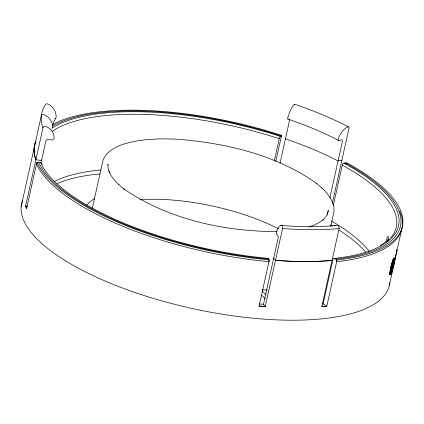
<?xml version="1.0" encoding="UTF-8"?>
<svg xmlns="http://www.w3.org/2000/svg" width="424" height="424" viewBox="0 0 424 424"><rect width="100%" height="100%" fill="white"/><g stroke="black" fill="none" stroke-linecap="round" stroke-linejoin="round"><path stroke-width="0.64" d="M107.913 164.872L107.919 164.162L108.072 168.111L109.286 172.239L109.005 171.609L111.279 175.902L114.586 180.29L118.89 184.737L118.423 184.345L124.153 189.199L123.713 188.834C168.18 219.457 223.734 231.403 277.116 231.642M394.113 262.265L394.129 261.825L394.108 262.334M388.13 240.625L387.918 239.194L387.419 240.196A10.584 2.491 -82.6 0 0 387.234 240.954L387.117 241.473M393.472 262.392L393.589 261.836A14.596 1.399 -75.4 0 0 393.774 260.898L394.182 258.205A4.452 0.498 -74.1 0 0 394.108 257.797L393.075 259.552L391.659 264.141A14.511 2.12 -74.4 0 0 391.394 265.201L390.96 267.046M394.071 259.223L394.108 257.797L393.26 259.096A4.399 0.53 -74 0 0 392.979 259.785M394.034 259.462L393.605 261.762M391.294 270.729L391.993 270.909L391.744 271.985L391.018 274.858L390.319 274.678M389.19 285.999L397.14 250.192L396.784 250.112M390.207 270.533L389.725 273.469A5.019 0.678 -75 0 0 389.704 273.888A5.316 0.705 -75.3 0 0 389.714 274.36A4.781 0.625 -76 0 0 389.9 274.662L390.615 271.392A4.738 0.604 -74.8 0 1 390.695 270.862A5.788 0.747 -74.7 0 1 390.785 270.358L391.734 265.965M393.514 262.175L393.403 262.705M392.772 263.834L393.138 262.053A5.703 0.647 -75.1 0 0 393.223 261.603A3.975 0.456 -75 0 0 393.329 260.887L393.329 260.569L393.334 260.877A4.028 0.456 -75.1 0 1 393.207 261.645A11.999 1.336 -75.1 0 1 392.714 264.035L392.624 264.502M393.371 262.875L393.218 263.58M390.626 268.546L390.838 267.576M392.401 265.514L392.55 264.836M392.545 266.256L393.249 266.426L401.82 229.055M21.2 206.462L41.266 115.943A1.94 1.818 5.6 0 1 43.873 114.644A13.589 12.736 5.6 0 1 52.507 127.094A1.94 1.818 5.6 0 1 51.929 128.313M54.876 118.656A1.94 1.807 33.5 0 0 56.148 117.077A13.589 12.635 33.5 0 0 47.742 103.991A1.94 1.807 33.5 0 0 45.183 105.157A188.33 65.338 12.5 0 0 42.951 127.884L25.641 205.958L26.648 208.454L36.899 162.228A188.33 65.338 12.5 0 0 269.341 259.843L259.091 306.07L265.249 306.579L282.554 228.504A1.94 0.694 -85.6 0 0 282.257 225.859A13.589 4.855 -85.6 0 0 276.628 231.647A1.94 0.694 -85.6 0 0 276.75 234.477L277.874 235.951A1.94 0.694 -85.6 0 1 278.065 238.495L263.484 304.273L265.249 306.579A188.33 65.338 12.5 0 1 259.091 306.07M41.027 162.853L45.871 140.985A1.94 1.781 -19.9 0 1 48.151 139.48L51.755 139.994A1.94 1.781 -19.9 0 0 54.071 138.187A13.589 12.45 -19.9 0 0 45.538 126.442A1.94 1.781 -19.9 0 0 42.951 127.884M92.321 208.301L102.21 163.696C103.758 152.624 115.132 146.778 124.72 143.81C142.051 138.706 160.352 138.394 178.266 139.279C226.443 143.259 276.05 154.834 316.087 183.046L316.527 183.417M274.37 160.611L279.225 138.706A1.94 0.488 -72 0 1 280.269 136.411L280.921 135.892A1.94 0.488 -72 0 1 281.176 137.148M275.748 161.624L281.568 135.367A188.33 65.338 12.5 0 0 52.565 124.566M280.063 163.134L289.778 119.314M329.877 197.95L342.412 141.415A1.94 1.113 -62.5 0 0 341.532 139.904L339.094 140.413A1.94 1.113 -62.5 0 1 338.304 138.595A13.589 7.775 -62.5 0 1 347.86 126.882A1.94 1.113 -62.5 0 1 348.952 128.329L332.358 203.191M327.312 214.857L328.309 210.378L327.402 214.104L327.694 213.458L325.733 216.934L322.733 220.12L323.252 219.669L319.235 222.547L314.242 225.075L308.921 227.015M333.391 205.11L342.242 165.174A1.94 1.161 -61.5 0 1 343.959 163.155L345.279 162.917A1.94 1.161 -61.5 0 1 346.26 163.818M330.709 226.427L334.006 211.555L333.852 206.705L332.575 202.37M346.318 163.961L346.599 162.678A188.33 65.338 12.5 0 1 337.043 259.944L326.798 306.165L321.795 306.663L339.105 228.589A1.94 1.23 84.9 0 0 338.124 225.939A13.589 8.597 84.9 0 0 334.207 225.87M321.795 306.663A188.33 65.338 12.5 0 0 326.798 306.165L323.13 303.876L332.983 259.43A1.94 1.272 83.7 0 1 334.6 258.417L344.044 257.167A184.456 63.998 12.5 0 0 343.954 163.161M386.153 241.929L387.186 237.551L387.902 236.269L388.532 237.138L388.57 239.889L389.068 239.057L389.439 239.306M391.617 270.311L390.419 273.915L391.4 269.828A5.862 0.678 -75.1 0 0 391.548 269.251L391.94 267.56M391.045 271.249L391.75 271.424L392.921 267.3L391.861 267.035M392.417 269.574L392.921 267.3M394.103 262.408L394.262 261.688M394.532 260.484L394.744 259.525C395.274 259.35 394.972 260.643 394.543 260.219M395.385 256.637L395.597 255.677M392.174 266.532L392.253 266.192M391.898 265.35A22.711 2.952 -74.7 0 1 392.136 264.306L393.318 260.553L392.64 262.212A4.134 0.541 -74.7 0 0 392.529 262.626L391.691 266.145A50.133 6.604 -74.7 0 0 391.315 267.825M391.776 265.769L391.861 265.398M393.578 266.261L393.324 267.279L392.969 267.2M392.47 266.897L392.55 266.553M391.702 272.59L391.914 271.752A4.092 0.265 -76.1 0 0 392.02 271.296L392.237 270.374A10.876 0.684 -76.2 0 0 392.317 270.019M392.343 267.438L392.226 267.926M391.251 265.8L392.142 262.361M391.633 268.89L391.05 271.058M392.269 267.74L392.142 268.265M392.046 268.657L391.273 271.535M391.887 269.277L391.967 268.97M391.463 273.459L391.145 274.487M52.73 125.207L53.488 122.637L55.496 118.524M392.242 262.032L392.974 259.806M35.722 141.563C33.353 147.345 33.735 153.949 35.892 159.737L41.536 160.542A182.506 63.319 12.5 0 1 41.276 159.795M393.249 266.426L394.034 264.072L393.324 263.913M35.823 141.34C33.348 147.17 33.719 153.875 35.892 159.737M390.642 273.395L390.419 273.915M391.993 270.909L391.75 271.424M288.267 118.874L288.097 118.99A1.94 0.551 -71.2 0 1 287.854 117.411A13.589 3.853 -71.2 0 1 294.198 104.346A1.94 0.551 -71.2 0 1 294.733 104.537M380.28 245.607L387.531 240.647M341.892 160.177L338.076 160.972A182.506 63.319 12.5 0 0 285.442 138.871M335.527 225.573C317.332 227.1 299.026 226.829 280.826 225.494M275.494 260.357C294.304 261.767 313.235 262.085 332.04 260.437C313.235 262.064 294.304 261.767 275.494 260.357L273.729 258.052M40.64 162.715L43.285 167.729A184.456 63.998 12.5 0 0 268.297 258.333L268.816 259.08A1.94 0.636 -84.9 0 1 268.943 261.624A188.33 65.338 12.5 0 1 36.501 164.008A1.94 1.765 -24 0 1 38.77 162.472L40.64 162.715A1.94 1.765 -24 0 1 42.146 164.576M27.523 206.228L25.641 205.958A188.33 65.338 12.5 0 0 26.648 208.454M394.097 262.175L394.453 262.249M393.594 262.827L394.304 262.986M392.884 266.034L393.594 266.192M396.557 251.056L396.912 251.135M393.138 263.585L393.843 263.755M391.734 269.309L392.439 269.484M392.073 268.281L392.428 268.371M390.493 273.628L391.198 273.803M392.105 260.325L393.345 260.654M294.495 104.172C312.939 110.5 331.054 117.877 348.396 126.808M287.832 119.038C305.201 125.001 322.261 131.944 338.596 140.355M334.6 258.417L335.824 259.181A1.94 1.272 83.7 0 1 336.651 261.719A188.33 65.338 12.5 0 0 399.647 211.088M321.54 187.673C325.897 191.696 329.846 196.286 332.299 201.739M316.087 183.046L322.007 188.065M262.276 291.203L266.065 294.749M261.407 295.115L265.196 298.655M389.91 274.784A5.39 0.705 -76.2 0 1 389.979 272.15M390.228 270.501A25.138 3.721 -74.3 0 1 390.981 267.014M393.17 263.68A23.559 2.178 -75.5 0 1 392.375 267.189M391.055 272.192A4.415 0.519 -75.7 0 1 390.652 273.337M391.241 268.212A28.207 3.705 -74.7 0 0 390.997 269.373A8.072 1.055 -74.7 0 0 390.684 270.878A3.562 0.461 -74.8 0 0 390.557 271.837M391.702 272.568A3.752 0.276 -76.2 0 1 391.463 273.416M391.151 274.434A5.846 0.546 -77 0 1 391.029 274.805M389.794 282.57A188.33 65.338 12.5 0 1 190.853 308.195A188.33 65.338 12.5 0 1 22.509 200.78M57.298 183.555A174.741 60.621 12.5 0 1 99.99 173.925M330.72 224.996A174.741 60.621 12.5 0 1 332.458 226.013M339.126 230.131A174.741 60.621 12.5 0 1 365.711 252.052M139.978 199.72A112.609 39.066 12.5 0 1 278.446 228.737M267.221 289.899A126.198 43.783 12.5 0 1 262.143 289.889M86.788 205.105A126.198 43.783 12.5 0 1 94.563 198.644M323.13 303.876A182.506 63.319 12.5 0 1 322.065 303.987M263.484 304.273A182.506 63.319 12.5 0 1 259.514 303.955M339.105 228.589A188.33 65.338 12.5 0 1 282.554 228.504M54.818 181.218A174.741 60.621 12.5 0 1 100.854 170.013M331.584 221.084A174.741 60.621 12.5 0 1 369.299 251.459M389.932 272.261A17.31 2.502 -74.4 0 1 390.705 268.445M390.753 267.687A23.251 3.583 -74.2 0 1 391.166 265.885M393.52 262.472A23.198 2.152 -75.5 0 1 393.244 263.733M392.91 264.38A24.417 2.136 -75.6 0 1 392.348 266.86M391.861 268.143A12.678 1.41 -75.1 0 1 391.707 268.805M391.803 267.544A22.504 2.348 -75.2 0 1 391.575 268.53M268.805 259.069A186.396 64.665 12.5 0 1 38.732 162.466M52.661 126.082A186.396 64.665 12.5 0 1 280.911 135.881M267.74 258.386A1.94 0.636 -84.9 0 1 268.291 258.317M52.544 127.884A184.456 63.998 12.5 0 1 280.296 136.422M342.242 165.174A182.506 63.319 12.5 0 1 390.652 237.906M388.071 240.556A182.506 63.319 12.5 0 1 387.112 241.41M52.247 131.403A182.506 63.319 12.5 0 1 279.225 138.706M345.258 162.922A186.316 64.639 12.5 0 1 335.792 259.159M396.694 249.916L396.663 250.865L396.694 249.916"/></g></svg>
